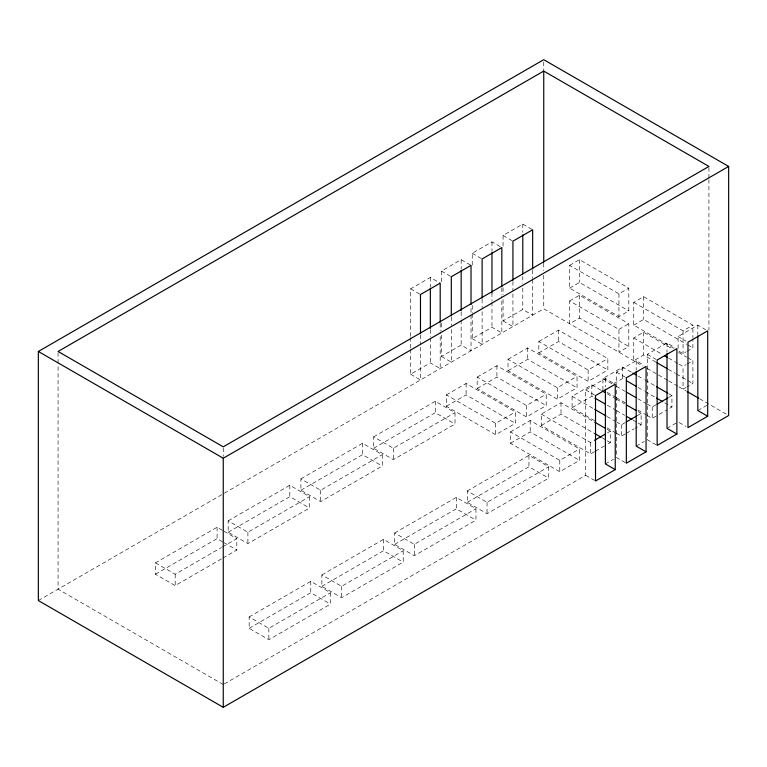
<?xml version="1.0" encoding="UTF-8"?>
<svg xmlns="http://www.w3.org/2000/svg" width="767" height="767" viewBox="0 0 767 767"><rect width="100%" height="100%" fill="white"/><g stroke="black" fill="none" stroke-linecap="round" stroke-linejoin="round"><path stroke-width="0.58" stroke-dasharray="3.83 2.88" d="M410.623 336.291L410.623 288.843L430.345 277.462L440.2 283.157M441.437 281.729L441.437 271.058L461.159 259.668L471.024 265.363M472.251 265.123L472.251 253.263L491.973 241.873L501.839 247.568M503.066 246.149L503.066 235.469L522.797 224.089L532.653 229.774M569.632 265.363L579.497 259.668L628.806 288.133L628.806 310.913L618.94 316.598L569.632 288.133L569.632 265.363L618.94 293.828L628.806 288.133M410.623 349.34L410.623 374.248L430.345 362.858L440.2 368.553L440.2 331.785M441.437 335.102L441.437 356.454L461.159 345.073L471.024 350.768L471.024 305.688M472.251 313.761L472.251 338.669L491.973 327.279L501.839 332.974L501.839 296.206M503.066 299.523L503.066 320.874L522.797 309.485L532.653 315.179L532.653 279.6M569.632 288.133L579.497 282.438L628.806 310.913M38.35 600.561L543.745 308.775L642.909 366.032M569.632 300.942L579.497 295.257L628.806 323.722L628.806 346.492L618.94 352.187L618.94 329.417L569.632 300.942L569.632 323.722L579.497 318.027L628.806 346.492M221.404 558.932L175.173 585.624L155.452 574.234L155.452 562.844L217.09 527.265L223.005 530.678M228.183 520.86L289.821 485.271L309.542 496.661L309.542 508.042L247.904 543.63L228.183 532.24L228.183 520.86L247.904 532.24L309.542 496.661M300.913 478.867L362.542 443.278L382.263 454.668L382.263 466.058L320.635 501.637L300.913 490.257L300.913 478.867L320.635 490.257L382.263 454.668M373.634 436.874L435.272 401.294L454.994 412.684L454.994 424.065L393.366 459.654L373.634 448.264L373.634 436.874L393.366 448.264L454.994 412.684M446.365 394.89L466.087 383.5L515.395 411.965L515.395 423.355L495.674 434.745L446.365 406.28L446.365 394.89L495.674 423.355L515.395 411.965M477.179 377.096L496.911 365.706L546.209 394.18L546.209 405.561L526.488 416.951L477.179 388.486L477.179 377.096L526.488 405.561L546.209 394.18M508.003 359.301L527.725 347.921L577.033 376.386L577.033 387.776L557.312 399.156L508.003 370.691L508.003 359.301L557.312 387.776L577.033 376.386M538.817 341.516L558.539 330.126L607.847 358.592L607.847 369.982L588.126 381.362L538.817 352.897L538.817 341.516L588.126 369.982L607.847 358.592M155.452 574.234L217.09 538.645L223.005 542.068M228.183 532.24L289.821 496.661L309.542 508.042M300.913 490.257L362.542 454.668L382.263 466.058M373.634 448.264L435.272 412.684L454.994 424.065M446.365 406.28L466.087 394.89L515.395 423.355M477.179 388.486L496.911 377.096L546.209 405.561M508.003 370.691L527.725 359.301L577.033 387.776M538.817 352.897L558.539 341.516L607.847 369.982M673.8 348.276L633.734 325.141L633.734 302.371L643.599 296.676L692.898 325.141L692.898 337.672M155.452 562.844L175.173 574.234L221.404 547.542M222.43 546.948L236.811 538.645L236.811 550.035L222.43 558.338M618.94 329.417L628.806 323.722M633.734 325.141L643.599 319.446L686.743 344.354M655.919 362.149L643.599 355.035L633.734 360.73L633.734 337.95L643.599 332.264L672.362 348.87M633.734 302.371L683.042 330.836L692.898 325.141M510.467 431.898L530.189 420.508L579.497 448.973L579.497 460.363L559.776 471.753L510.467 443.288L510.467 431.898L559.776 460.363L579.497 448.973M594.53 451.677L590.59 453.959L541.281 425.493L541.281 414.103L561.003 402.713L594.904 422.291M594.703 420.747L572.096 407.699L572.096 396.309L591.827 384.929L601.069 390.259M602.92 389.904L602.92 378.524L622.641 367.134L631.883 372.474M224.29 683.943L585.662 475.31L585.662 389.904L605.384 378.514L614.262 383.644M625.354 462.645L616.476 457.515L616.476 372.11L636.198 360.73L644.088 365.284M656.168 444.85L647.29 439.721L647.29 354.325L667.012 342.935L674.902 347.489M678.114 348.391L678.114 336.531L697.836 325.141L705.726 329.695M510.467 443.288L530.189 431.898L579.497 460.363M541.281 425.493L561.003 414.103L594.904 433.671M572.096 407.699L591.827 396.309L594.904 398.092M613.763 383.644L622.641 378.524L624.693 379.703M678.929 351.238L683.042 353.606L685.995 351.9M686.983 351.334L692.898 347.921L692.898 338.803M249.141 616.936L310.769 581.348L330.491 592.738L330.491 604.118L268.862 639.707L249.141 628.317L249.141 616.936L268.862 628.317L330.491 592.738M321.862 574.943L383.49 539.354L403.221 550.744L403.221 562.134L341.593 597.714L321.862 586.324L321.862 574.943L341.593 586.333L403.221 550.744M394.669 532.998L456.298 497.409L475.952 508.761L475.952 520.141L414.314 555.73L394.669 544.388L394.669 532.998L414.314 544.34L475.952 508.761M467.324 490.966L528.952 455.377L548.683 466.767L548.683 478.157L487.045 513.737L467.324 502.356L467.324 490.966L487.045 502.356L548.683 466.767M678.929 364.047L683.042 366.425L685.995 364.708M686.983 364.143L692.898 360.73L692.898 383.5L686.983 386.913M249.141 628.317L310.769 592.738L330.491 604.118M321.862 586.324L383.49 550.744L403.221 562.134M394.669 544.388L456.298 508.799L475.952 520.141M467.324 502.356L528.952 466.767L548.683 478.157M541.281 414.103L590.59 442.569L593.553 440.862M607.359 432.895L610.311 431.188L610.311 442.569L605.384 445.416M616.275 421.812L621.404 424.784L625.354 422.502M637.185 415.666L641.126 413.394L641.126 424.784L635.21 428.197M647.089 404.017L652.228 406.989L656.168 404.708M668.987 397.306L671.95 395.599L671.95 406.989L667.999 409.262M685.995 387.488L683.042 389.195L683.042 366.425M595.518 451.111L604.396 445.991M616.275 433.202L621.404 436.164L625.354 433.892M626.342 433.317L634.223 428.763M647.089 415.407L652.228 418.37L658.144 414.957M659.131 414.391L667.012 409.837M605.384 463.92L613.447 459.26M636.198 446.126L644.27 441.476M667.012 428.341L676.091 423.096M697.836 410.546L706.906 405.302M503.066 235.469L512.931 241.164M678.114 336.531L685.995 341.085M687.769 344.949L692.898 347.921M678.517 352.427L686.743 357.173M687.769 357.758L692.898 360.73M633.734 337.95L662.496 354.555M668.661 358.122L677.903 363.453M472.251 253.263L482.117 258.958M647.29 354.325L656.168 359.445M668.249 369.272L675.439 373.424M676.465 374.008L686.743 379.943M687.769 380.537L692.898 383.5M647.041 368.409L657.377 374.373M658.412 374.977L667.702 380.346M668.738 380.94L678.038 386.309M679.063 386.904L686.302 391.074M699.609 398.763L728.65 415.532M638.048 376.031L644.213 379.588M645.239 380.183L655.507 386.108M668.862 393.826L671.95 395.599M441.437 271.058L451.293 276.753M616.476 372.11L625.354 377.239M638.048 387.412L644.213 390.978M645.239 391.563L655.507 397.498M664.759 402.838L671.95 406.989M503.066 320.874L512.931 326.569L512.931 292.169M602.92 378.524L612.162 383.855M616.275 386.232L625.517 391.563M637.847 398.687L646.063 403.432M679.092 422.502L685.995 426.49M607.023 392.282L615.239 397.028M616.275 397.613L625.517 402.953M637.847 410.067L646.063 414.813M607.234 393.826L615.45 398.562M616.476 399.156L624.693 403.902M638.048 411.611L641.126 413.394M410.623 288.843L420.479 294.538M585.662 389.904L594.53 395.034M607.234 405.206L615.45 409.952M616.476 410.546L624.693 415.292M632.909 420.038L637.022 422.406M638.048 423L641.126 424.784M472.251 338.669L482.117 344.364L482.117 308.775M572.096 396.309L593.668 408.763M607.023 416.471L615.239 421.217M607.023 427.861L615.239 432.607M607.234 429.405L610.311 431.188M602.095 437.823L606.208 440.2M607.234 440.795L610.311 442.569M441.437 356.454L451.293 362.149L451.293 326.569M410.623 374.248L420.479 379.943L420.479 345.543M585.662 475.31L594.53 480.43M223.993 531.243L236.811 538.645M223.993 542.633L236.811 550.035M223.255 684.538L58.071 589.181L58.071 364.613M708.929 167.628L708.929 178.385M708.929 179.574L708.929 330.078M697.836 325.141L697.836 334.633M683.042 330.836L683.042 353.606M667.012 342.935L667.012 352.427M652.228 406.989L652.228 418.37M643.599 296.676L643.599 319.446M643.599 332.264L643.599 355.035M636.198 360.73L636.198 370.212M622.641 367.134L622.641 378.524M621.404 424.784L621.404 436.164M618.94 293.828L618.94 316.598M605.384 378.514L605.384 386.817M591.827 384.929L591.827 396.309M590.59 442.569L590.59 453.959M588.126 369.982L588.126 381.362M579.497 259.668L579.497 282.438M579.497 295.257L579.497 318.027M561.003 402.713L561.003 414.103M559.776 460.363L559.776 471.753M558.539 330.126L558.539 341.516M557.312 387.776L557.312 399.156M543.745 62.079L543.745 70.459M543.745 263.273L543.745 270.55M543.745 275.248L543.745 308.775M532.653 270.109L532.653 278.411M530.189 420.508L530.189 431.898M528.952 455.377L528.952 466.767M527.725 347.921L527.725 359.301M526.488 405.561L526.488 416.951M522.797 224.089L522.797 232.391M522.797 276.273L522.797 283.387M522.797 288.133L522.797 309.485M512.931 281.489L512.931 290.981M503.066 287.663L503.066 294.777M501.839 287.903L501.839 295.017M496.911 365.706L496.911 377.096M495.674 423.355L495.674 434.745M491.973 241.873L491.973 251.365M491.973 292.879L491.973 301.182M491.973 302.371L491.973 327.279M487.045 502.356L487.045 513.737M482.117 299.283L482.117 307.586M472.251 305.458L472.251 312.572M466.087 383.5L466.087 394.89M461.159 259.668L461.159 269.159M461.159 311.862L461.159 318.976M461.159 320.165L461.159 345.073M456.298 497.409L456.298 508.799M451.293 317.078L451.293 325.381M441.437 323.243L441.437 330.366M440.2 323.482L440.2 330.596M435.272 401.294L435.272 412.684M430.345 277.462L430.345 286.954M430.345 329.647L430.345 336.771M430.345 337.95L430.345 362.858M420.479 334.872L420.479 344.354M414.314 544.34L414.314 555.73M410.623 337.48L410.623 348.151M393.366 448.264L393.366 459.654M383.49 539.354L383.49 550.744M362.542 443.278L362.542 454.668M341.593 586.333L341.593 597.714M320.635 490.257L320.635 501.637M310.769 581.348L310.769 592.738M289.821 485.271L289.821 496.661M268.862 628.317L268.862 639.707M247.904 532.24L247.904 543.63M223.255 448.033L223.255 456.394M217.09 527.265L217.09 538.645M175.173 574.234L175.173 585.624M58.071 352.667L58.071 363.414"/><path stroke-width="1.15" d="M38.35 351.468L543.745 59.682L728.65 166.439L728.65 415.532L223.255 707.318L38.35 600.561L38.35 351.468L223.255 458.225L728.65 166.439M543.745 71.072L58.071 351.468L223.255 446.835L708.929 166.439L543.745 71.072L543.745 262.189M594.53 440.296L605.384 434.036M626.342 421.936L636.198 416.241M657.156 404.142L667.999 397.881M615.239 469.615L595.518 481.005L595.518 395.599L615.239 384.209L615.239 469.615L605.384 463.92L605.384 389.195M646.063 451.821L626.342 463.21L626.342 377.805L646.063 366.425L646.063 451.821L636.198 446.126L636.198 371.401M676.877 434.036L657.156 445.416L657.156 360.011L676.877 348.63L676.877 434.036L667.012 428.341L667.012 353.606M707.692 416.241L687.97 427.622L687.97 342.226L707.692 330.836L707.692 416.241L697.836 410.546L697.836 335.821M664.548 355.744L667.635 357.527M656.945 362.743L667.223 368.678M687.184 391.582L698.574 398.159M632.909 373.059L635.996 374.842M656.542 386.702L667.836 393.231M626.744 380.892L635.996 386.232M656.542 398.092L662.698 401.649M626.543 392.158L635.785 397.498M602.095 390.854L605.173 392.637M626.744 405.091L635.996 410.431M594.904 398.092L605.173 404.017M626.744 416.481L631.883 419.444M594.703 409.357L605.997 415.887M594.904 422.291L605.173 428.216M594.904 433.671L601.069 437.238M532.653 268.92L532.653 229.774L512.931 241.164L512.931 280.31M522.797 234.76L522.797 273.905M501.839 286.714L501.839 247.568L482.117 258.958L482.117 298.095M491.973 252.554L491.973 292.879M471.024 304.509L471.024 265.363L451.293 276.753L451.293 315.889M461.159 270.339L461.159 310.673M440.2 322.293L440.2 283.157L420.479 294.538L420.479 333.683M430.345 288.133L430.345 328.468M223.255 458.225L223.255 707.318"/></g></svg>
